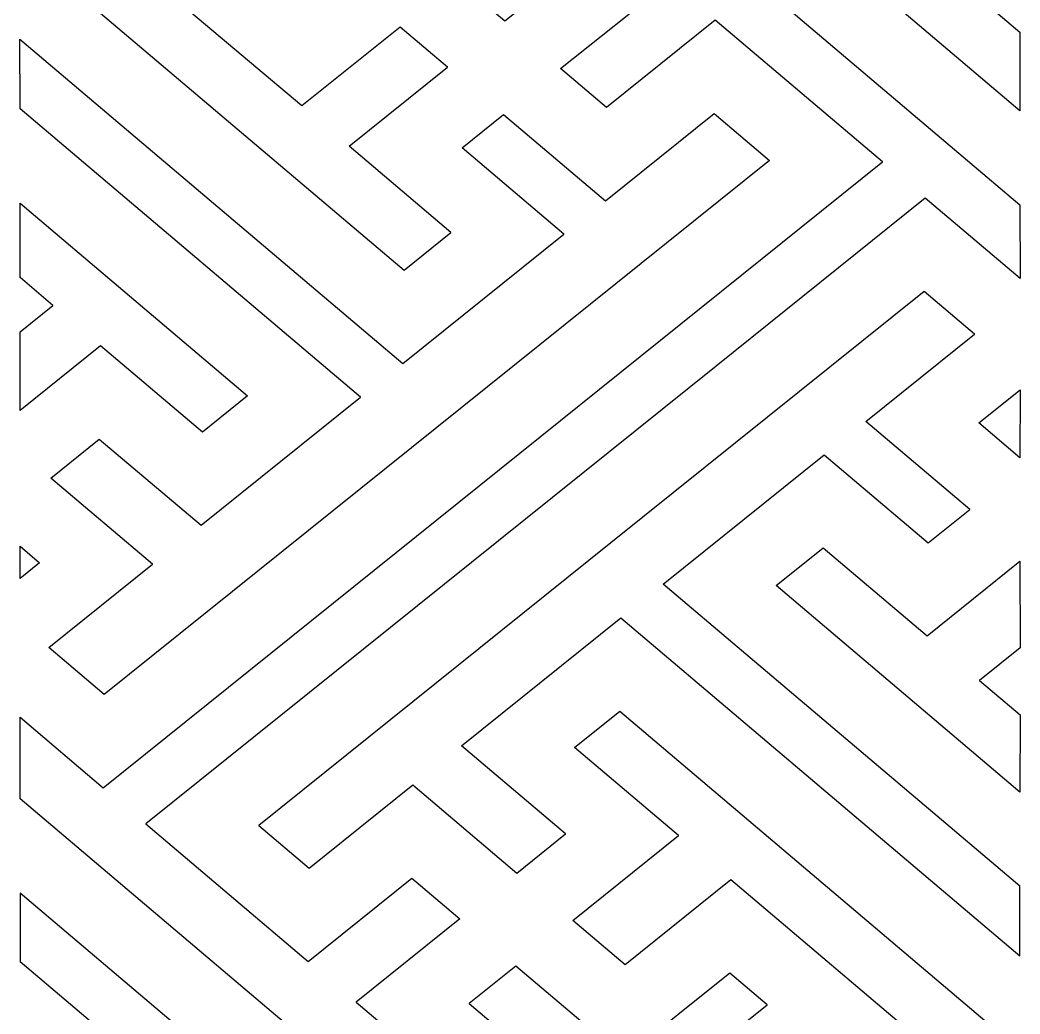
# Model space of a CAD drawing. Header units: centimetres. Extents: x -23.3 to 23.3, y -39.9 to 39.9.
# Drawn here: x -23.3 to -2.43, y 0.16 to 20.89 of the extents above; entities that cross this region are included whole.
import ezdxf

# ---------------------------------------------------------------- set-up
doc = ezdxf.new("R2010")
doc.units = ezdxf.units.CM
doc.header["$MEASUREMENT"] = 0
doc.layers.add('layer 1', color=7, linetype='Continuous')

msp = doc.modelspace()

# ---------------------------------------------------------------- linework, layer by layer
at = {"layer": 'layer 1', "color": 114}
for points, knots in [([(-15.28974, 15.67145), (-15.28974, 15.67145), (-23.30431, 22.45688), (-23.30431, 22.45688), (-23.30431, 22.45688), (-23.30431, 22.45688), (-23.30431, 24.06868), (-23.30431, 24.06868), (-23.30431, 24.06868), (-23.30431, 24.06868), (-21.75755, 22.75914), (-21.75755, 22.75914), (-21.75755, 22.75914), (-21.75755, 22.75914), (-6.66381, 34.86915), (-6.66381, 34.86915), (-6.66381, 34.86915), (-6.66381, 34.86915), (-5.6028, 33.97087), (-5.6028, 33.97087), (-5.6028, 33.97087), (-5.6028, 33.97087), (-20.69653, 21.86083), (-20.69653, 21.86083), (-20.69653, 21.86083), (-20.69653, 21.86083), (-17.42544, 19.09986), (-17.42544, 19.09986), (-17.42544, 19.09986), (-17.42544, 19.09986), (-15.36802, 20.74255), (-15.36802, 20.74255), (-15.36802, 20.74255), (-15.36802, 20.74255), (-14.37925, 19.90541), (-14.37925, 19.90541), (-14.37925, 19.90541), (-14.37925, 19.90541), (-16.43693, 18.25449), (-16.43693, 18.25449), (-16.43693, 18.25449), (-16.43693, 18.25449), (-14.31228, 16.45568), (-14.31228, 16.45568), (-14.31228, 16.45568), (-14.31228, 16.45568), (-15.28974, 15.67145), (-15.28974, 15.67145)], [0, 0, 0, 0, 0.07692308, 0.07692308, 0.07692308, 0.07692308, 0.15384615, 0.15384615, 0.15384615, 0.15384615, 0.23076923, 0.23076923, 0.23076923, 0.23076923, 0.30769231, 0.30769231, 0.30769231, 0.30769231, 0.38461538, 0.38461538, 0.38461538, 0.38461538, 0.46153846, 0.46153846, 0.46153846, 0.46153846, 0.53846154, 0.53846154, 0.53846154, 0.53846154, 0.61538462, 0.61538462, 0.61538462, 0.61538462, 0.69230769, 0.69230769, 0.69230769, 0.69230769, 0.76923077, 0.76923077, 0.76923077, 0.76923077, 0.84615385, 0.84615385, 0.84615385, 0.84615385, 1, 1, 1, 1]), ([(-2.43441, 18.99682), (-2.43441, 18.99682), (-2.43441, 20.6341), (-2.43441, 20.6341), (-2.43441, 20.6341), (-2.43441, 20.6341), (-9.49319, 26.61034), (-9.49319, 26.61034), (-9.49319, 26.61034), (-9.49319, 26.61034), (-9.96429, 27.00919), (-9.96429, 27.00919), (-9.96429, 27.00919), (-9.96429, 27.00919), (-8.77709, 27.96171), (-8.77709, 27.96171), (-8.77709, 27.96171), (-8.77709, 27.96171), (-6.82229, 29.5301), (-6.82229, 29.5301), (-6.82229, 29.5301), (-6.82229, 29.5301), (-4.66238, 27.70145), (-4.66238, 27.70145), (-4.66238, 27.70145), (-4.66238, 27.70145), (-3.67823, 28.49105), (-3.67823, 28.49105), (-3.67823, 28.49105), (-3.67823, 28.49105), (-5.83811, 30.31971), (-5.83811, 30.31971), (-5.83811, 30.31971), (-5.83811, 30.31971), (-3.50307, 32.19316), (-3.50307, 32.19316), (-3.50307, 32.19316), (-3.50307, 32.19316), (-4.43653, 32.98348), (-4.43653, 32.98348), (-4.43653, 32.98348), (-4.43653, 32.98348), (-18.33841, 21.82975), (-18.33841, 21.82975), (-18.33841, 21.82975), (-18.33841, 21.82975), (-17.40496, 21.03945), (-17.40496, 21.03945), (-17.40496, 21.03945), (-17.40496, 21.03945), (-16.78343, 21.5381), (-16.78343, 21.5381), (-16.78343, 21.5381), (-16.78343, 21.5381), (-15.34723, 22.69036), (-15.34723, 22.69036), (-15.34723, 22.69036), (-15.34723, 22.69036), (-13.18736, 20.8617), (-13.18736, 20.8617), (-13.18736, 20.8617), (-13.18736, 20.8617), (-12.1109, 21.72543), (-12.1109, 21.72543), (-12.1109, 21.72543), (-12.1109, 21.72543), (-14.27075, 23.55404), (-14.27075, 23.55404), (-14.27075, 23.55404), (-14.27075, 23.55404), (-10.95722, 26.21255), (-10.95722, 26.21255), (-10.95722, 26.21255), (-10.95722, 26.21255), (-10.0921, 25.48011), (-10.0921, 25.48011), (-10.0921, 25.48011), (-10.0921, 25.48011), (-2.43441, 18.99682), (-2.43441, 18.99682)], [0, 0, 0, 0, 0.04761905, 0.04761905, 0.04761905, 0.04761905, 0.0952381, 0.0952381, 0.0952381, 0.0952381, 0.14285714, 0.14285714, 0.14285714, 0.14285714, 0.19047619, 0.19047619, 0.19047619, 0.19047619, 0.23809524, 0.23809524, 0.23809524, 0.23809524, 0.28571429, 0.28571429, 0.28571429, 0.28571429, 0.33333333, 0.33333333, 0.33333333, 0.33333333, 0.38095238, 0.38095238, 0.38095238, 0.38095238, 0.42857143, 0.42857143, 0.42857143, 0.42857143, 0.47619048, 0.47619048, 0.47619048, 0.47619048, 0.52380952, 0.52380952, 0.52380952, 0.52380952, 0.57142857, 0.57142857, 0.57142857, 0.57142857, 0.61904762, 0.61904762, 0.61904762, 0.61904762, 0.66666667, 0.66666667, 0.66666667, 0.66666667, 0.71428571, 0.71428571, 0.71428571, 0.71428571, 0.76190476, 0.76190476, 0.76190476, 0.76190476, 0.80952381, 0.80952381, 0.80952381, 0.80952381, 0.85714286, 0.85714286, 0.85714286, 0.85714286, 0.9047619, 0.9047619, 0.9047619, 0.9047619, 1, 1, 1, 1]), ([(-2.4344, 15.49834), (-2.4344, 15.49834), (-2.43441, 17.03141), (-2.43441, 17.03141), (-2.43441, 17.03141), (-2.43441, 17.03141), (-10.98289, 24.26887), (-10.98289, 24.26887), (-10.98289, 24.26887), (-10.98289, 24.26887), (-11.9126, 23.52294), (-11.9126, 23.52294), (-11.9126, 23.52294), (-11.9126, 23.52294), (-9.75275, 21.69433), (-9.75275, 21.69433), (-9.75275, 21.69433), (-9.75275, 21.69433), (-12.0211, 19.87433), (-12.0211, 19.87433), (-12.0211, 19.87433), (-12.0211, 19.87433), (-11.06271, 19.06292), (-11.06271, 19.06292), (-11.06271, 19.06292), (-11.06271, 19.06292), (-8.79432, 20.8829), (-8.79432, 20.8829), (-8.79432, 20.8829), (-8.79432, 20.8829), (-5.30439, 17.92819), (-5.30439, 17.92819), (-5.30439, 17.92819), (-5.30439, 17.92819), (-13.71969, 11.17642), (-13.71969, 11.17642), (-13.71969, 11.17642), (-13.71969, 11.17642), (-21.5703, 4.87771), (-21.5703, 4.87771), (-21.5703, 4.87771), (-21.5703, 4.87771), (-23.30431, 6.34578), (-23.30431, 6.34578), (-23.30431, 6.34578), (-23.30431, 6.34578), (-23.30431, 4.6438), (-23.30431, 4.6438), (-23.30431, 4.6438), (-23.30431, 4.6438), (-15.06029, -2.33592), (-15.06029, -2.33592), (-15.06029, -2.33592), (-15.06029, -2.33592), (-14.02812, -1.50778), (-14.02812, -1.50778), (-14.02812, -1.50778), (-14.02812, -1.50778), (-16.28892, 0.40628), (-16.28892, 0.40628), (-16.28892, 0.40628), (-16.28892, 0.40628), (-14.12549, 2.14203), (-14.12549, 2.14203), (-14.12549, 2.14203), (-14.12549, 2.14203), (-15.12875, 2.99142), (-15.12875, 2.99142), (-15.12875, 2.99142), (-15.12875, 2.99142), (-17.29217, 1.25568), (-17.29217, 1.25568), (-17.29217, 1.25568), (-17.29217, 1.25568), (-20.6762, 4.12073), (-20.6762, 4.12073), (-20.6762, 4.12073), (-20.6762, 4.12073), (-8.77762, 13.66722), (-8.77762, 13.66722), (-8.77762, 13.66722), (-8.77762, 13.66722), (-4.41029, 17.17122), (-4.41029, 17.17122), (-4.41029, 17.17122), (-4.41029, 17.17122), (-2.4344, 15.49834), (-2.4344, 15.49834)], [0, 0, 0, 0, 0.04347826, 0.04347826, 0.04347826, 0.04347826, 0.08695652, 0.08695652, 0.08695652, 0.08695652, 0.13043478, 0.13043478, 0.13043478, 0.13043478, 0.17391304, 0.17391304, 0.17391304, 0.17391304, 0.2173913, 0.2173913, 0.2173913, 0.2173913, 0.26086957, 0.26086957, 0.26086957, 0.26086957, 0.30434783, 0.30434783, 0.30434783, 0.30434783, 0.34782609, 0.34782609, 0.34782609, 0.34782609, 0.39130435, 0.39130435, 0.39130435, 0.39130435, 0.43478261, 0.43478261, 0.43478261, 0.43478261, 0.47826087, 0.47826087, 0.47826087, 0.47826087, 0.52173913, 0.52173913, 0.52173913, 0.52173913, 0.56521739, 0.56521739, 0.56521739, 0.56521739, 0.60869565, 0.60869565, 0.60869565, 0.60869565, 0.65217391, 0.65217391, 0.65217391, 0.65217391, 0.69565217, 0.69565217, 0.69565217, 0.69565217, 0.73913043, 0.73913043, 0.73913043, 0.73913043, 0.7826087, 0.7826087, 0.7826087, 0.7826087, 0.82608696, 0.82608696, 0.82608696, 0.82608696, 0.86956522, 0.86956522, 0.86956522, 0.86956522, 0.91304348, 0.91304348, 0.91304348, 0.91304348, 1, 1, 1, 1]), ([(-21.54466, 6.8214), (-21.54466, 6.8214), (-7.66255, 17.95929), (-7.66255, 17.95929), (-7.66255, 17.95929), (-7.66255, 17.95929), (-8.81994, 18.93918), (-8.81994, 18.93918), (-8.81994, 18.93918), (-8.81994, 18.93918), (-11.08832, 17.11921), (-11.08832, 17.11921), (-11.08832, 17.11921), (-11.08832, 17.11921), (-13.21301, 18.91802), (-13.21301, 18.91802), (-13.21301, 18.91802), (-13.21301, 18.91802), (-14.07876, 18.2234), (-14.07876, 18.2234), (-14.07876, 18.2234), (-14.07876, 18.2234), (-11.95411, 16.42457), (-11.95411, 16.42457), (-11.95411, 16.42457), (-11.95411, 16.42457), (-15.31534, 13.72775), (-15.31534, 13.72775), (-15.31534, 13.72775), (-15.31534, 13.72775), (-23.30432, 20.49151), (-23.30432, 20.49151), (-23.30432, 20.49151), (-23.30432, 20.49151), (-23.30431, 19.037), (-23.30431, 19.037), (-23.30431, 19.037), (-23.30431, 19.037), (-16.19743, 13.02005), (-16.19743, 13.02005), (-16.19743, 13.02005), (-16.19743, 13.02005), (-19.52467, 10.35054), (-19.52467, 10.35054), (-19.52467, 10.35054), (-19.52467, 10.35054), (-21.64932, 12.14934), (-21.64932, 12.14934), (-21.64932, 12.14934), (-21.64932, 12.14934), (-22.66328, 11.33585), (-22.66328, 11.33585), (-22.66328, 11.33585), (-22.66328, 11.33585), (-20.53863, 9.53703), (-20.53863, 9.53703), (-20.53863, 9.53703), (-20.53863, 9.53703), (-22.70206, 7.8013), (-22.70206, 7.8013), (-22.70206, 7.8013), (-22.70206, 7.8013), (-21.54466, 6.8214), (-21.54466, 6.8214)], [0, 0, 0, 0, 0.05882353, 0.05882353, 0.05882353, 0.05882353, 0.11764706, 0.11764706, 0.11764706, 0.11764706, 0.17647059, 0.17647059, 0.17647059, 0.17647059, 0.23529412, 0.23529412, 0.23529412, 0.23529412, 0.29411765, 0.29411765, 0.29411765, 0.29411765, 0.35294118, 0.35294118, 0.35294118, 0.35294118, 0.41176471, 0.41176471, 0.41176471, 0.41176471, 0.47058824, 0.47058824, 0.47058824, 0.47058824, 0.52941176, 0.52941176, 0.52941176, 0.52941176, 0.58823529, 0.58823529, 0.58823529, 0.58823529, 0.64705882, 0.64705882, 0.64705882, 0.64705882, 0.70588235, 0.70588235, 0.70588235, 0.70588235, 0.76470588, 0.76470588, 0.76470588, 0.76470588, 0.82352941, 0.82352941, 0.82352941, 0.82352941, 0.88235294, 0.88235294, 0.88235294, 0.88235294, 1, 1, 1, 1]), ([(-23.30431, 12.74466), (-23.30431, 12.74466), (-21.62371, 14.09305), (-21.62371, 14.09305), (-21.62371, 14.09305), (-21.62371, 14.09305), (-19.49902, 12.29422), (-19.49902, 12.29422), (-19.49902, 12.29422), (-19.49902, 12.29422), (-18.55558, 13.05115), (-18.55558, 13.05115), (-18.55558, 13.05115), (-18.55558, 13.05115), (-23.30431, 17.0716), (-23.30431, 17.0716), (-23.30431, 17.0716), (-23.30431, 17.0716), (-23.30431, 15.51591), (-23.30431, 15.51591), (-23.30431, 15.51591), (-23.30431, 15.51591), (-22.61731, 14.93428), (-22.61731, 14.93428), (-22.61731, 14.93428), (-22.61731, 14.93428), (-23.30431, 14.38306), (-23.30431, 14.38306), (-23.30431, 14.38306), (-23.30431, 14.38306), (-23.30431, 12.74466), (-23.30431, 12.74466)], [0, 0, 0, 0, 0.11111111, 0.11111111, 0.11111111, 0.11111111, 0.22222222, 0.22222222, 0.22222222, 0.22222222, 0.33333333, 0.33333333, 0.33333333, 0.33333333, 0.44444444, 0.44444444, 0.44444444, 0.44444444, 0.55555556, 0.55555556, 0.55555556, 0.55555556, 0.66666667, 0.66666667, 0.66666667, 0.66666667, 0.77777778, 0.77777778, 0.77777778, 0.77777778, 1, 1, 1, 1]), ([(-4.34904, 9.98586), (-4.34904, 9.98586), (-6.51855, 11.82263), (-6.51855, 11.82263), (-6.51855, 11.82263), (-6.51855, 11.82263), (-9.87981, 9.12582), (-9.87981, 9.12582), (-9.87981, 9.12582), (-9.87981, 9.12582), (-2.4376, 2.82499), (-2.4376, 2.82499), (-2.4376, 2.82499), (-2.4376, 2.82499), (-2.43441, 1.36778), (-2.43441, 1.36778), (-2.43441, 1.36778), (-2.43441, 1.36778), (-10.76189, 8.41813), (-10.76189, 8.41813), (-10.76189, 8.41813), (-10.76189, 8.41813), (-14.08914, 5.7486), (-14.08914, 5.7486), (-14.08914, 5.7486), (-14.08914, 5.7486), (-11.91966, 3.91183), (-11.91966, 3.91183), (-11.91966, 3.91183), (-11.91966, 3.91183), (-12.9336, 3.09832), (-12.9336, 3.09832), (-12.9336, 3.09832), (-12.9336, 3.09832), (-15.10308, 4.93511), (-15.10308, 4.93511), (-15.10308, 4.93511), (-15.10308, 4.93511), (-17.26651, 3.19935), (-17.26651, 3.19935), (-17.26651, 3.19935), (-17.26651, 3.19935), (-18.31805, 4.08964), (-18.31805, 4.08964), (-18.31805, 4.08964), (-18.31805, 4.08964), (-10.97239, 9.9832), (-10.97239, 9.9832), (-10.97239, 9.9832), (-10.97239, 9.9832), (-4.43594, 15.22753), (-4.43594, 15.22753), (-4.43594, 15.22753), (-4.43594, 15.22753), (-3.3844, 14.33725), (-3.3844, 14.33725), (-3.3844, 14.33725), (-3.3844, 14.33725), (-5.65278, 12.51725), (-5.65278, 12.51725), (-5.65278, 12.51725), (-5.65278, 12.51725), (-3.48327, 10.68047), (-3.48327, 10.68047), (-3.48327, 10.68047), (-3.48327, 10.68047), (-4.34904, 9.98586), (-4.34904, 9.98586)], [0, 0, 0, 0, 0.05555556, 0.05555556, 0.05555556, 0.05555556, 0.11111111, 0.11111111, 0.11111111, 0.11111111, 0.16666667, 0.16666667, 0.16666667, 0.16666667, 0.22222222, 0.22222222, 0.22222222, 0.22222222, 0.27777778, 0.27777778, 0.27777778, 0.27777778, 0.33333333, 0.33333333, 0.33333333, 0.33333333, 0.38888889, 0.38888889, 0.38888889, 0.38888889, 0.44444444, 0.44444444, 0.44444444, 0.44444444, 0.5, 0.5, 0.5, 0.5, 0.55555556, 0.55555556, 0.55555556, 0.55555556, 0.61111111, 0.61111111, 0.61111111, 0.61111111, 0.66666667, 0.66666667, 0.66666667, 0.66666667, 0.72222222, 0.72222222, 0.72222222, 0.72222222, 0.77777778, 0.77777778, 0.77777778, 0.77777778, 0.83333333, 0.83333333, 0.83333333, 0.83333333, 0.88888889, 0.88888889, 0.88888889, 0.88888889, 1, 1, 1, 1]), ([(-2.43441, 11.75789), (-2.43441, 11.75789), (-2.4344, 13.17627), (-2.4344, 13.17627), (-2.4344, 13.17627), (-2.4344, 13.17627), (-3.29459, 12.48614), (-3.29459, 12.48614), (-3.29459, 12.48614), (-3.29459, 12.48614), (-2.43441, 11.75789), (-2.43441, 11.75789)], [0, 0, 0, 0, 0.25, 0.25, 0.25, 0.25, 0.5, 0.5, 0.5, 0.5, 1, 1, 1, 1]), ([(-23.30431, 9.91315), (-23.30431, 9.91315), (-23.30317, 9.24208), (-23.30317, 9.24208), (-23.30317, 9.24208), (-23.30317, 9.24208), (-22.89681, 9.56814), (-22.89681, 9.56814), (-22.89681, 9.56814), (-22.89681, 9.56814), (-23.30431, 9.91315), (-23.30431, 9.91315)], [0, 0, 0, 0, 0.25, 0.25, 0.25, 0.25, 0.5, 0.5, 0.5, 0.5, 1, 1, 1, 1]), ([(-2.4344, 7.794), (-2.4344, 7.794), (-2.43441, 9.59886), (-2.43441, 9.59886), (-2.43441, 9.59886), (-2.43441, 9.59886), (-4.37467, 8.04215), (-4.37467, 8.04215), (-4.37467, 8.04215), (-4.37467, 8.04215), (-6.54416, 9.87892), (-6.54416, 9.87892), (-6.54416, 9.87892), (-6.54416, 9.87892), (-7.52164, 9.09471), (-7.52164, 9.09471), (-7.52164, 9.09471), (-7.52164, 9.09471), (-2.43441, 4.78766), (-2.43441, 4.78766), (-2.43441, 4.78766), (-2.43441, 4.78766), (-2.4344, 6.39944), (-2.4344, 6.39944), (-2.4344, 6.39944), (-2.4344, 6.39944), (-3.28012, 7.11548), (-3.28012, 7.11548), (-3.28012, 7.11548), (-3.28012, 7.11548), (-2.4344, 7.794), (-2.4344, 7.794)], [0, 0, 0, 0, 0.11111111, 0.11111111, 0.11111111, 0.11111111, 0.22222222, 0.22222222, 0.22222222, 0.22222222, 0.33333333, 0.33333333, 0.33333333, 0.33333333, 0.44444444, 0.44444444, 0.44444444, 0.44444444, 0.55555556, 0.55555556, 0.55555556, 0.55555556, 0.66666667, 0.66666667, 0.66666667, 0.66666667, 0.77777778, 0.77777778, 0.77777778, 0.77777778, 1, 1, 1, 1]), ([(-2.43441, -2.15333), (-2.43441, -2.15333), (-2.43442, -0.59761), (-2.43442, -0.59761), (-2.43442, -0.59761), (-2.43442, -0.59761), (-10.78754, 6.47446), (-10.78754, 6.47446), (-10.78754, 6.47446), (-10.78754, 6.47446), (-11.73099, 5.71751), (-11.73099, 5.71751), (-11.73099, 5.71751), (-11.73099, 5.71751), (-9.56151, 3.88076), (-9.56151, 3.88076), (-9.56151, 3.88076), (-9.56151, 3.88076), (-11.76735, 2.11095), (-11.76735, 2.11095), (-11.76735, 2.11095), (-11.76735, 2.11095), (-10.67282, 1.18428), (-10.67282, 1.18428), (-10.67282, 1.18428), (-10.67282, 1.18428), (-8.46695, 2.95405), (-8.46695, 2.95405), (-8.46695, 2.95405), (-8.46695, 2.95405), (-2.43441, -2.15333), (-2.43441, -2.15333)], [0, 0, 0, 0, 0.11111111, 0.11111111, 0.11111111, 0.11111111, 0.22222222, 0.22222222, 0.22222222, 0.22222222, 0.33333333, 0.33333333, 0.33333333, 0.33333333, 0.44444444, 0.44444444, 0.44444444, 0.44444444, 0.55555556, 0.55555556, 0.55555556, 0.55555556, 0.66666667, 0.66666667, 0.66666667, 0.66666667, 0.77777778, 0.77777778, 0.77777778, 0.77777778, 1, 1, 1, 1]), ([(-22.36866, -10.12264), (-22.36866, -10.12264), (-20.04343, -8.25711), (-20.04343, -8.25711), (-20.04343, -8.25711), (-20.04343, -8.25711), (-22.30418, -6.34308), (-22.30418, -6.34308), (-22.30418, -6.34308), (-22.30418, -6.34308), (-21.48678, -5.68728), (-21.48678, -5.68728), (-21.48678, -5.68728), (-21.48678, -5.68728), (-19.22605, -7.6013), (-19.22605, -7.6013), (-19.22605, -7.6013), (-19.22605, -7.6013), (-15.95074, -4.97347), (-15.95074, -4.97347), (-15.95074, -4.97347), (-15.95074, -4.97347), (-23.30431, 1.25233), (-23.30431, 1.25233), (-23.30431, 1.25233), (-23.30431, 1.25233), (-23.30431, 2.67841), (-23.30431, 2.67841), (-23.30431, 2.67841), (-23.30431, 2.67841), (-15.0859, -4.27959), (-15.0859, -4.27959), (-15.0859, -4.27959), (-15.0859, -4.27959), (-11.66994, -1.53889), (-11.66994, -1.53889), (-11.66994, -1.53889), (-11.66994, -1.53889), (-13.93076, 0.3752), (-13.93076, 0.3752), (-13.93076, 0.3752), (-13.93076, 0.3752), (-12.95925, 1.15466), (-12.95925, 1.15466), (-12.95925, 1.15466), (-12.95925, 1.15466), (-10.69844, -0.75942), (-10.69844, -0.75942), (-10.69844, -0.75942), (-10.69844, -0.75942), (-8.49259, 1.01037), (-8.49259, 1.01037), (-8.49259, 1.01037), (-8.49259, 1.01037), (-7.70939, 0.34727), (-7.70939, 0.34727), (-7.70939, 0.34727), (-7.70939, 0.34727), (-21.58544, -10.78574), (-21.58544, -10.78574), (-21.58544, -10.78574), (-21.58544, -10.78574), (-22.36866, -10.12264), (-22.36866, -10.12264)], [0, 0, 0, 0, 0.05882353, 0.05882353, 0.05882353, 0.05882353, 0.11764706, 0.11764706, 0.11764706, 0.11764706, 0.17647059, 0.17647059, 0.17647059, 0.17647059, 0.23529412, 0.23529412, 0.23529412, 0.23529412, 0.29411765, 0.29411765, 0.29411765, 0.29411765, 0.35294118, 0.35294118, 0.35294118, 0.35294118, 0.41176471, 0.41176471, 0.41176471, 0.41176471, 0.47058824, 0.47058824, 0.47058824, 0.47058824, 0.52941176, 0.52941176, 0.52941176, 0.52941176, 0.58823529, 0.58823529, 0.58823529, 0.58823529, 0.64705882, 0.64705882, 0.64705882, 0.64705882, 0.70588235, 0.70588235, 0.70588235, 0.70588235, 0.76470588, 0.76470588, 0.76470588, 0.76470588, 0.82352941, 0.82352941, 0.82352941, 0.82352941, 0.88235294, 0.88235294, 0.88235294, 0.88235294, 1, 1, 1, 1])]:
    msp.add_open_spline(points, degree=3, knots=knots, dxfattribs=at)
at = {"layer": 'layer 1', "color": 250, "lineweight": 9}
for points, knots in [([(-15.28974, 15.67145), (-15.28974, 15.67145), (-23.30431, 22.45688), (-23.30431, 22.45688), (-23.30431, 22.45688), (-23.30431, 22.45688), (-23.30431, 24.06868), (-23.30431, 24.06868), (-23.30431, 24.06868), (-23.30431, 24.06868), (-21.75755, 22.75914), (-21.75755, 22.75914), (-21.75755, 22.75914), (-21.75755, 22.75914), (-6.66381, 34.86915), (-6.66381, 34.86915), (-6.66381, 34.86915), (-6.66381, 34.86915), (-5.6028, 33.97087), (-5.6028, 33.97087), (-5.6028, 33.97087), (-5.6028, 33.97087), (-20.69653, 21.86083), (-20.69653, 21.86083), (-20.69653, 21.86083), (-20.69653, 21.86083), (-17.42544, 19.09986), (-17.42544, 19.09986), (-17.42544, 19.09986), (-17.42544, 19.09986), (-15.36802, 20.74255), (-15.36802, 20.74255), (-15.36802, 20.74255), (-15.36802, 20.74255), (-14.37925, 19.90541), (-14.37925, 19.90541), (-14.37925, 19.90541), (-14.37925, 19.90541), (-16.43693, 18.25449), (-16.43693, 18.25449), (-16.43693, 18.25449), (-16.43693, 18.25449), (-14.31228, 16.45568), (-14.31228, 16.45568), (-14.31228, 16.45568), (-14.31228, 16.45568), (-15.28974, 15.67145), (-15.28974, 15.67145)], [0, 0, 0, 0, 0.07692308, 0.07692308, 0.07692308, 0.07692308, 0.15384615, 0.15384615, 0.15384615, 0.15384615, 0.23076923, 0.23076923, 0.23076923, 0.23076923, 0.30769231, 0.30769231, 0.30769231, 0.30769231, 0.38461538, 0.38461538, 0.38461538, 0.38461538, 0.46153846, 0.46153846, 0.46153846, 0.46153846, 0.53846154, 0.53846154, 0.53846154, 0.53846154, 0.61538462, 0.61538462, 0.61538462, 0.61538462, 0.69230769, 0.69230769, 0.69230769, 0.69230769, 0.76923077, 0.76923077, 0.76923077, 0.76923077, 0.84615385, 0.84615385, 0.84615385, 0.84615385, 1, 1, 1, 1]), ([(-2.43441, 18.99682), (-2.43441, 18.99682), (-2.43441, 20.6341), (-2.43441, 20.6341), (-2.43441, 20.6341), (-2.43441, 20.6341), (-9.49319, 26.61034), (-9.49319, 26.61034), (-9.49319, 26.61034), (-9.49319, 26.61034), (-9.96429, 27.00919), (-9.96429, 27.00919), (-9.96429, 27.00919), (-9.96429, 27.00919), (-8.77709, 27.96171), (-8.77709, 27.96171), (-8.77709, 27.96171), (-8.77709, 27.96171), (-6.82229, 29.5301), (-6.82229, 29.5301), (-6.82229, 29.5301), (-6.82229, 29.5301), (-4.66238, 27.70145), (-4.66238, 27.70145), (-4.66238, 27.70145), (-4.66238, 27.70145), (-3.67823, 28.49105), (-3.67823, 28.49105), (-3.67823, 28.49105), (-3.67823, 28.49105), (-5.83811, 30.31971), (-5.83811, 30.31971), (-5.83811, 30.31971), (-5.83811, 30.31971), (-3.50307, 32.19316), (-3.50307, 32.19316), (-3.50307, 32.19316), (-3.50307, 32.19316), (-4.43653, 32.98348), (-4.43653, 32.98348), (-4.43653, 32.98348), (-4.43653, 32.98348), (-18.33841, 21.82975), (-18.33841, 21.82975), (-18.33841, 21.82975), (-18.33841, 21.82975), (-17.40496, 21.03945), (-17.40496, 21.03945), (-17.40496, 21.03945), (-17.40496, 21.03945), (-16.78343, 21.5381), (-16.78343, 21.5381), (-16.78343, 21.5381), (-16.78343, 21.5381), (-15.34723, 22.69036), (-15.34723, 22.69036), (-15.34723, 22.69036), (-15.34723, 22.69036), (-13.18736, 20.8617), (-13.18736, 20.8617), (-13.18736, 20.8617), (-13.18736, 20.8617), (-12.1109, 21.72543), (-12.1109, 21.72543), (-12.1109, 21.72543), (-12.1109, 21.72543), (-14.27075, 23.55404), (-14.27075, 23.55404), (-14.27075, 23.55404), (-14.27075, 23.55404), (-10.95722, 26.21255), (-10.95722, 26.21255), (-10.95722, 26.21255), (-10.95722, 26.21255), (-10.0921, 25.48011), (-10.0921, 25.48011), (-10.0921, 25.48011), (-10.0921, 25.48011), (-2.43441, 18.99682), (-2.43441, 18.99682)], [0, 0, 0, 0, 0.04761905, 0.04761905, 0.04761905, 0.04761905, 0.0952381, 0.0952381, 0.0952381, 0.0952381, 0.14285714, 0.14285714, 0.14285714, 0.14285714, 0.19047619, 0.19047619, 0.19047619, 0.19047619, 0.23809524, 0.23809524, 0.23809524, 0.23809524, 0.28571429, 0.28571429, 0.28571429, 0.28571429, 0.33333333, 0.33333333, 0.33333333, 0.33333333, 0.38095238, 0.38095238, 0.38095238, 0.38095238, 0.42857143, 0.42857143, 0.42857143, 0.42857143, 0.47619048, 0.47619048, 0.47619048, 0.47619048, 0.52380952, 0.52380952, 0.52380952, 0.52380952, 0.57142857, 0.57142857, 0.57142857, 0.57142857, 0.61904762, 0.61904762, 0.61904762, 0.61904762, 0.66666667, 0.66666667, 0.66666667, 0.66666667, 0.71428571, 0.71428571, 0.71428571, 0.71428571, 0.76190476, 0.76190476, 0.76190476, 0.76190476, 0.80952381, 0.80952381, 0.80952381, 0.80952381, 0.85714286, 0.85714286, 0.85714286, 0.85714286, 0.9047619, 0.9047619, 0.9047619, 0.9047619, 1, 1, 1, 1]), ([(-2.4344, 15.49834), (-2.4344, 15.49834), (-2.43441, 17.03141), (-2.43441, 17.03141), (-2.43441, 17.03141), (-2.43441, 17.03141), (-10.98289, 24.26887), (-10.98289, 24.26887), (-10.98289, 24.26887), (-10.98289, 24.26887), (-11.9126, 23.52294), (-11.9126, 23.52294), (-11.9126, 23.52294), (-11.9126, 23.52294), (-9.75275, 21.69433), (-9.75275, 21.69433), (-9.75275, 21.69433), (-9.75275, 21.69433), (-12.0211, 19.87433), (-12.0211, 19.87433), (-12.0211, 19.87433), (-12.0211, 19.87433), (-11.06271, 19.06292), (-11.06271, 19.06292), (-11.06271, 19.06292), (-11.06271, 19.06292), (-8.79432, 20.8829), (-8.79432, 20.8829), (-8.79432, 20.8829), (-8.79432, 20.8829), (-5.30439, 17.92819), (-5.30439, 17.92819), (-5.30439, 17.92819), (-5.30439, 17.92819), (-13.71969, 11.17642), (-13.71969, 11.17642), (-13.71969, 11.17642), (-13.71969, 11.17642), (-21.5703, 4.87771), (-21.5703, 4.87771), (-21.5703, 4.87771), (-21.5703, 4.87771), (-23.30431, 6.34578), (-23.30431, 6.34578), (-23.30431, 6.34578), (-23.30431, 6.34578), (-23.30431, 4.6438), (-23.30431, 4.6438), (-23.30431, 4.6438), (-23.30431, 4.6438), (-15.06029, -2.33592), (-15.06029, -2.33592), (-15.06029, -2.33592), (-15.06029, -2.33592), (-14.02812, -1.50778), (-14.02812, -1.50778), (-14.02812, -1.50778), (-14.02812, -1.50778), (-16.28892, 0.40628), (-16.28892, 0.40628), (-16.28892, 0.40628), (-16.28892, 0.40628), (-14.12549, 2.14203), (-14.12549, 2.14203), (-14.12549, 2.14203), (-14.12549, 2.14203), (-15.12875, 2.99142), (-15.12875, 2.99142), (-15.12875, 2.99142), (-15.12875, 2.99142), (-17.29217, 1.25568), (-17.29217, 1.25568), (-17.29217, 1.25568), (-17.29217, 1.25568), (-20.6762, 4.12073), (-20.6762, 4.12073), (-20.6762, 4.12073), (-20.6762, 4.12073), (-8.77762, 13.66722), (-8.77762, 13.66722), (-8.77762, 13.66722), (-8.77762, 13.66722), (-4.41029, 17.17122), (-4.41029, 17.17122), (-4.41029, 17.17122), (-4.41029, 17.17122), (-2.4344, 15.49834), (-2.4344, 15.49834)], [0, 0, 0, 0, 0.04347826, 0.04347826, 0.04347826, 0.04347826, 0.08695652, 0.08695652, 0.08695652, 0.08695652, 0.13043478, 0.13043478, 0.13043478, 0.13043478, 0.17391304, 0.17391304, 0.17391304, 0.17391304, 0.2173913, 0.2173913, 0.2173913, 0.2173913, 0.26086957, 0.26086957, 0.26086957, 0.26086957, 0.30434783, 0.30434783, 0.30434783, 0.30434783, 0.34782609, 0.34782609, 0.34782609, 0.34782609, 0.39130435, 0.39130435, 0.39130435, 0.39130435, 0.43478261, 0.43478261, 0.43478261, 0.43478261, 0.47826087, 0.47826087, 0.47826087, 0.47826087, 0.52173913, 0.52173913, 0.52173913, 0.52173913, 0.56521739, 0.56521739, 0.56521739, 0.56521739, 0.60869565, 0.60869565, 0.60869565, 0.60869565, 0.65217391, 0.65217391, 0.65217391, 0.65217391, 0.69565217, 0.69565217, 0.69565217, 0.69565217, 0.73913043, 0.73913043, 0.73913043, 0.73913043, 0.7826087, 0.7826087, 0.7826087, 0.7826087, 0.82608696, 0.82608696, 0.82608696, 0.82608696, 0.86956522, 0.86956522, 0.86956522, 0.86956522, 0.91304348, 0.91304348, 0.91304348, 0.91304348, 1, 1, 1, 1]), ([(-21.54466, 6.8214), (-21.54466, 6.8214), (-7.66255, 17.95929), (-7.66255, 17.95929), (-7.66255, 17.95929), (-7.66255, 17.95929), (-8.81994, 18.93918), (-8.81994, 18.93918), (-8.81994, 18.93918), (-8.81994, 18.93918), (-11.08832, 17.11921), (-11.08832, 17.11921), (-11.08832, 17.11921), (-11.08832, 17.11921), (-13.21301, 18.91802), (-13.21301, 18.91802), (-13.21301, 18.91802), (-13.21301, 18.91802), (-14.07876, 18.2234), (-14.07876, 18.2234), (-14.07876, 18.2234), (-14.07876, 18.2234), (-11.95411, 16.42457), (-11.95411, 16.42457), (-11.95411, 16.42457), (-11.95411, 16.42457), (-15.31534, 13.72775), (-15.31534, 13.72775), (-15.31534, 13.72775), (-15.31534, 13.72775), (-23.30432, 20.49151), (-23.30432, 20.49151), (-23.30432, 20.49151), (-23.30432, 20.49151), (-23.30431, 19.037), (-23.30431, 19.037), (-23.30431, 19.037), (-23.30431, 19.037), (-16.19743, 13.02005), (-16.19743, 13.02005), (-16.19743, 13.02005), (-16.19743, 13.02005), (-19.52467, 10.35054), (-19.52467, 10.35054), (-19.52467, 10.35054), (-19.52467, 10.35054), (-21.64932, 12.14934), (-21.64932, 12.14934), (-21.64932, 12.14934), (-21.64932, 12.14934), (-22.66328, 11.33585), (-22.66328, 11.33585), (-22.66328, 11.33585), (-22.66328, 11.33585), (-20.53863, 9.53703), (-20.53863, 9.53703), (-20.53863, 9.53703), (-20.53863, 9.53703), (-22.70206, 7.8013), (-22.70206, 7.8013), (-22.70206, 7.8013), (-22.70206, 7.8013), (-21.54466, 6.8214), (-21.54466, 6.8214)], [0, 0, 0, 0, 0.05882353, 0.05882353, 0.05882353, 0.05882353, 0.11764706, 0.11764706, 0.11764706, 0.11764706, 0.17647059, 0.17647059, 0.17647059, 0.17647059, 0.23529412, 0.23529412, 0.23529412, 0.23529412, 0.29411765, 0.29411765, 0.29411765, 0.29411765, 0.35294118, 0.35294118, 0.35294118, 0.35294118, 0.41176471, 0.41176471, 0.41176471, 0.41176471, 0.47058824, 0.47058824, 0.47058824, 0.47058824, 0.52941176, 0.52941176, 0.52941176, 0.52941176, 0.58823529, 0.58823529, 0.58823529, 0.58823529, 0.64705882, 0.64705882, 0.64705882, 0.64705882, 0.70588235, 0.70588235, 0.70588235, 0.70588235, 0.76470588, 0.76470588, 0.76470588, 0.76470588, 0.82352941, 0.82352941, 0.82352941, 0.82352941, 0.88235294, 0.88235294, 0.88235294, 0.88235294, 1, 1, 1, 1]), ([(-23.30431, 12.74466), (-23.30431, 12.74466), (-21.62371, 14.09305), (-21.62371, 14.09305), (-21.62371, 14.09305), (-21.62371, 14.09305), (-19.49902, 12.29422), (-19.49902, 12.29422), (-19.49902, 12.29422), (-19.49902, 12.29422), (-18.55558, 13.05115), (-18.55558, 13.05115), (-18.55558, 13.05115), (-18.55558, 13.05115), (-23.30431, 17.0716), (-23.30431, 17.0716), (-23.30431, 17.0716), (-23.30431, 17.0716), (-23.30431, 15.51591), (-23.30431, 15.51591), (-23.30431, 15.51591), (-23.30431, 15.51591), (-22.61731, 14.93428), (-22.61731, 14.93428), (-22.61731, 14.93428), (-22.61731, 14.93428), (-23.30431, 14.38306), (-23.30431, 14.38306)], [0, 0, 0, 0, 0.125, 0.125, 0.125, 0.125, 0.25, 0.25, 0.25, 0.25, 0.375, 0.375, 0.375, 0.375, 0.5, 0.5, 0.5, 0.5, 0.625, 0.625, 0.625, 0.625, 0.75, 0.75, 0.75, 0.75, 1, 1, 1, 1]), ([(-4.34904, 9.98586), (-4.34904, 9.98586), (-6.51855, 11.82263), (-6.51855, 11.82263), (-6.51855, 11.82263), (-6.51855, 11.82263), (-9.87981, 9.12582), (-9.87981, 9.12582), (-9.87981, 9.12582), (-9.87981, 9.12582), (-2.4376, 2.82499), (-2.4376, 2.82499), (-2.4376, 2.82499), (-2.4376, 2.82499), (-2.43441, 1.36778), (-2.43441, 1.36778), (-2.43441, 1.36778), (-2.43441, 1.36778), (-10.76189, 8.41813), (-10.76189, 8.41813), (-10.76189, 8.41813), (-10.76189, 8.41813), (-14.08914, 5.7486), (-14.08914, 5.7486), (-14.08914, 5.7486), (-14.08914, 5.7486), (-11.91966, 3.91183), (-11.91966, 3.91183), (-11.91966, 3.91183), (-11.91966, 3.91183), (-12.9336, 3.09832), (-12.9336, 3.09832), (-12.9336, 3.09832), (-12.9336, 3.09832), (-15.10308, 4.93511), (-15.10308, 4.93511), (-15.10308, 4.93511), (-15.10308, 4.93511), (-17.26651, 3.19935), (-17.26651, 3.19935), (-17.26651, 3.19935), (-17.26651, 3.19935), (-18.31805, 4.08964), (-18.31805, 4.08964), (-18.31805, 4.08964), (-18.31805, 4.08964), (-10.97239, 9.9832), (-10.97239, 9.9832), (-10.97239, 9.9832), (-10.97239, 9.9832), (-4.43594, 15.22753), (-4.43594, 15.22753), (-4.43594, 15.22753), (-4.43594, 15.22753), (-3.3844, 14.33725), (-3.3844, 14.33725), (-3.3844, 14.33725), (-3.3844, 14.33725), (-5.65278, 12.51725), (-5.65278, 12.51725), (-5.65278, 12.51725), (-5.65278, 12.51725), (-3.48327, 10.68047), (-3.48327, 10.68047), (-3.48327, 10.68047), (-3.48327, 10.68047), (-4.34904, 9.98586), (-4.34904, 9.98586)], [0, 0, 0, 0, 0.05555556, 0.05555556, 0.05555556, 0.05555556, 0.11111111, 0.11111111, 0.11111111, 0.11111111, 0.16666667, 0.16666667, 0.16666667, 0.16666667, 0.22222222, 0.22222222, 0.22222222, 0.22222222, 0.27777778, 0.27777778, 0.27777778, 0.27777778, 0.33333333, 0.33333333, 0.33333333, 0.33333333, 0.38888889, 0.38888889, 0.38888889, 0.38888889, 0.44444444, 0.44444444, 0.44444444, 0.44444444, 0.5, 0.5, 0.5, 0.5, 0.55555556, 0.55555556, 0.55555556, 0.55555556, 0.61111111, 0.61111111, 0.61111111, 0.61111111, 0.66666667, 0.66666667, 0.66666667, 0.66666667, 0.72222222, 0.72222222, 0.72222222, 0.72222222, 0.77777778, 0.77777778, 0.77777778, 0.77777778, 0.83333333, 0.83333333, 0.83333333, 0.83333333, 0.88888889, 0.88888889, 0.88888889, 0.88888889, 1, 1, 1, 1]), ([(-2.43441, 11.75789), (-2.43441, 11.75789), (-2.4344, 13.17627), (-2.4344, 13.17627), (-2.4344, 13.17627), (-2.4344, 13.17627), (-3.29459, 12.48614), (-3.29459, 12.48614), (-3.29459, 12.48614), (-3.29459, 12.48614), (-2.43441, 11.75789), (-2.43441, 11.75789)], [0, 0, 0, 0, 0.25, 0.25, 0.25, 0.25, 0.5, 0.5, 0.5, 0.5, 1, 1, 1, 1]), ([(-23.30431, 9.91315), (-23.30431, 9.91315), (-23.30317, 9.24208), (-23.30317, 9.24208), (-23.30317, 9.24208), (-23.30317, 9.24208), (-22.89681, 9.56814), (-22.89681, 9.56814), (-22.89681, 9.56814), (-22.89681, 9.56814), (-23.30431, 9.91315), (-23.30431, 9.91315)], [0, 0, 0, 0, 0.25, 0.25, 0.25, 0.25, 0.5, 0.5, 0.5, 0.5, 1, 1, 1, 1]), ([(-2.4344, 7.794), (-2.4344, 7.794), (-2.43441, 9.59886), (-2.43441, 9.59886), (-2.43441, 9.59886), (-2.43441, 9.59886), (-4.37467, 8.04215), (-4.37467, 8.04215), (-4.37467, 8.04215), (-4.37467, 8.04215), (-6.54416, 9.87892), (-6.54416, 9.87892), (-6.54416, 9.87892), (-6.54416, 9.87892), (-7.52164, 9.09471), (-7.52164, 9.09471), (-7.52164, 9.09471), (-7.52164, 9.09471), (-2.43441, 4.78766), (-2.43441, 4.78766), (-2.43441, 4.78766), (-2.43441, 4.78766), (-2.4344, 6.39944), (-2.4344, 6.39944), (-2.4344, 6.39944), (-2.4344, 6.39944), (-3.28012, 7.11548), (-3.28012, 7.11548), (-3.28012, 7.11548), (-3.28012, 7.11548), (-2.4344, 7.794), (-2.4344, 7.794)], [0, 0, 0, 0, 0.11111111, 0.11111111, 0.11111111, 0.11111111, 0.22222222, 0.22222222, 0.22222222, 0.22222222, 0.33333333, 0.33333333, 0.33333333, 0.33333333, 0.44444444, 0.44444444, 0.44444444, 0.44444444, 0.55555556, 0.55555556, 0.55555556, 0.55555556, 0.66666667, 0.66666667, 0.66666667, 0.66666667, 0.77777778, 0.77777778, 0.77777778, 0.77777778, 1, 1, 1, 1]), ([(-2.43441, -2.15333), (-2.43441, -2.15333), (-2.43442, -0.59761), (-2.43442, -0.59761), (-2.43442, -0.59761), (-2.43442, -0.59761), (-10.78754, 6.47446), (-10.78754, 6.47446), (-10.78754, 6.47446), (-10.78754, 6.47446), (-11.73099, 5.71751), (-11.73099, 5.71751), (-11.73099, 5.71751), (-11.73099, 5.71751), (-9.56151, 3.88076), (-9.56151, 3.88076), (-9.56151, 3.88076), (-9.56151, 3.88076), (-11.76735, 2.11095), (-11.76735, 2.11095), (-11.76735, 2.11095), (-11.76735, 2.11095), (-10.67282, 1.18428), (-10.67282, 1.18428), (-10.67282, 1.18428), (-10.67282, 1.18428), (-8.46695, 2.95405), (-8.46695, 2.95405), (-8.46695, 2.95405), (-8.46695, 2.95405), (-2.43441, -2.15333), (-2.43441, -2.15333)], [0, 0, 0, 0, 0.11111111, 0.11111111, 0.11111111, 0.11111111, 0.22222222, 0.22222222, 0.22222222, 0.22222222, 0.33333333, 0.33333333, 0.33333333, 0.33333333, 0.44444444, 0.44444444, 0.44444444, 0.44444444, 0.55555556, 0.55555556, 0.55555556, 0.55555556, 0.66666667, 0.66666667, 0.66666667, 0.66666667, 0.77777778, 0.77777778, 0.77777778, 0.77777778, 1, 1, 1, 1]), ([(-22.36866, -10.12264), (-22.36866, -10.12264), (-20.04343, -8.25711), (-20.04343, -8.25711), (-20.04343, -8.25711), (-20.04343, -8.25711), (-22.30418, -6.34308), (-22.30418, -6.34308), (-22.30418, -6.34308), (-22.30418, -6.34308), (-21.48678, -5.68728), (-21.48678, -5.68728), (-21.48678, -5.68728), (-21.48678, -5.68728), (-19.22605, -7.6013), (-19.22605, -7.6013), (-19.22605, -7.6013), (-19.22605, -7.6013), (-15.95074, -4.97347), (-15.95074, -4.97347), (-15.95074, -4.97347), (-15.95074, -4.97347), (-23.30431, 1.25233), (-23.30431, 1.25233), (-23.30431, 1.25233), (-23.30431, 1.25233), (-23.30431, 2.67841), (-23.30431, 2.67841), (-23.30431, 2.67841), (-23.30431, 2.67841), (-15.0859, -4.27959), (-15.0859, -4.27959), (-15.0859, -4.27959), (-15.0859, -4.27959), (-11.66994, -1.53889), (-11.66994, -1.53889), (-11.66994, -1.53889), (-11.66994, -1.53889), (-13.93076, 0.3752), (-13.93076, 0.3752), (-13.93076, 0.3752), (-13.93076, 0.3752), (-12.95925, 1.15466), (-12.95925, 1.15466), (-12.95925, 1.15466), (-12.95925, 1.15466), (-10.69844, -0.75942), (-10.69844, -0.75942), (-10.69844, -0.75942), (-10.69844, -0.75942), (-8.49259, 1.01037), (-8.49259, 1.01037), (-8.49259, 1.01037), (-8.49259, 1.01037), (-7.70939, 0.34727), (-7.70939, 0.34727), (-7.70939, 0.34727), (-7.70939, 0.34727), (-21.58544, -10.78574), (-21.58544, -10.78574), (-21.58544, -10.78574), (-21.58544, -10.78574), (-22.36866, -10.12264), (-22.36866, -10.12264)], [0, 0, 0, 0, 0.05882353, 0.05882353, 0.05882353, 0.05882353, 0.11764706, 0.11764706, 0.11764706, 0.11764706, 0.17647059, 0.17647059, 0.17647059, 0.17647059, 0.23529412, 0.23529412, 0.23529412, 0.23529412, 0.29411765, 0.29411765, 0.29411765, 0.29411765, 0.35294118, 0.35294118, 0.35294118, 0.35294118, 0.41176471, 0.41176471, 0.41176471, 0.41176471, 0.47058824, 0.47058824, 0.47058824, 0.47058824, 0.52941176, 0.52941176, 0.52941176, 0.52941176, 0.58823529, 0.58823529, 0.58823529, 0.58823529, 0.64705882, 0.64705882, 0.64705882, 0.64705882, 0.70588235, 0.70588235, 0.70588235, 0.70588235, 0.76470588, 0.76470588, 0.76470588, 0.76470588, 0.82352941, 0.82352941, 0.82352941, 0.82352941, 0.88235294, 0.88235294, 0.88235294, 0.88235294, 1, 1, 1, 1])]:
    msp.add_open_spline(points, degree=3, knots=knots, dxfattribs=at)

doc.saveas('drawing.dxf')
